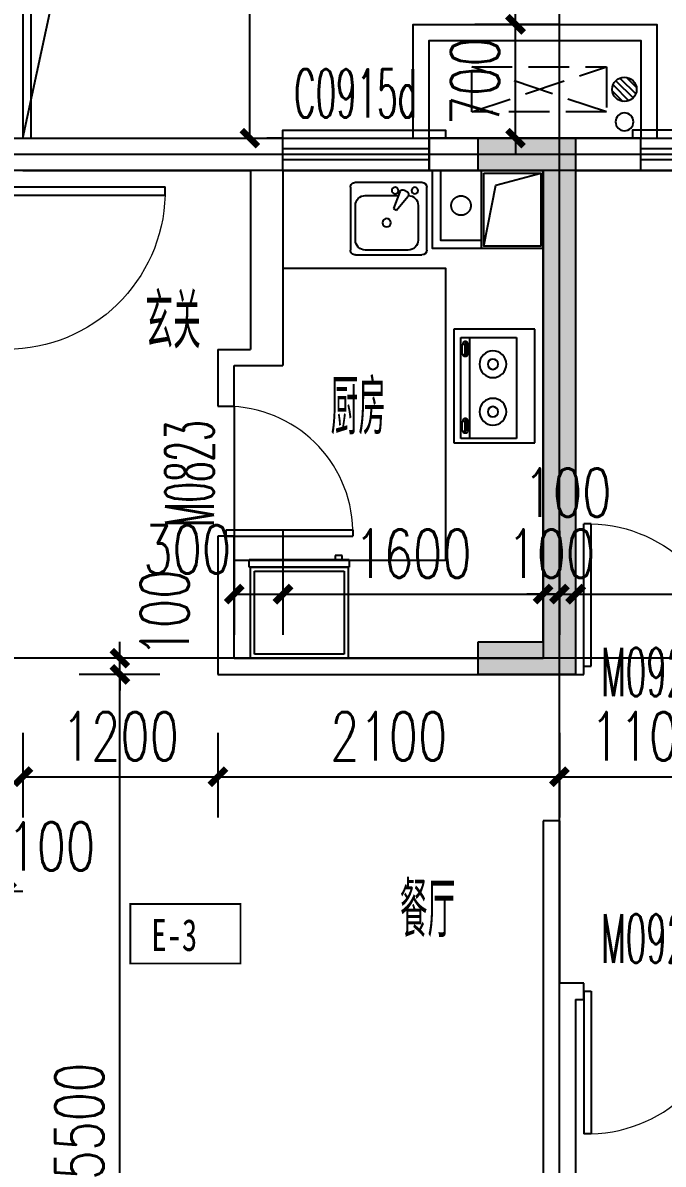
# Model space of a CAD drawing. Extents: x -59851 to 653804, y -249523 to 437614.
# Drawn here: x -37214 to -33276, y 11592 to 18615 of the extents above; entities that cross this region are included whole.
import ezdxf

# ---------------------------------------------------------------- set-up
doc = ezdxf.new("R2010")
doc.units = 0
doc.header["$LTSCALE"] = 1000
doc.header["$MEASUREMENT"] = 0
for name, pattern in [('CONTINOUS', [0]), ('DASH', [0.35, 0.25, -0.1]), ('PS', [3200, 1500, -200, 1500])]:
    doc.linetypes.add(name, pattern=pattern)
for name, color, linetype in [('_S-空调立管', 7, 'Continuous'), ('A-Lvtry（卫生间）', 5, 'Continuous'), ('A-Lvtry（厨房）', 5, 'CONTINOUS'), ('A-洞口', 105, 'Continuous'), ('A-烟气道', 105, 'Continuous'), ('A-空调室外机', 5, 'DASH'), ('A-第三道尺寸线', 105, 'Continuous'), ('A-线脚看线', 9, 'Continuous'), ('DOTE', 16, 'Continuous'), ('NL', 5, 'Continuous'), ('PS', 6, 'PS'), ('PUB_HATCH', 8, 'Continuous'), ('PUB_TEXT', 7, 'Continuous'), ('WALL', 2, 'Continuous'), ('WINDOW', 4, 'Continuous'), ('WINDOW_TEXT', 7, 'Continuous'), ('剪力墙', 6, 'Continuous'), ('户型标示', 7, 'Continuous'), ('栏杆', 142, 'Continuous')]:
    doc.layers.add(name, color=color, linetype=linetype)
doc.layers.add('A-area(算全面积)', color=21, linetype='Continuous', plot=False)
doc.layers.add('A-area(算半面积)', color=23, linetype='Continuous', plot=False)
doc.styles.add('_TCH_DIM_T3', font='SIMPLEX.shx', dxfattribs={"width": 0.705882, "bigfont": 'GBCBIG.shx'})
doc.styles.add('_TCH_WINDOW', font='SIMPLEX.shx', dxfattribs={"width": 0.7, "height": 3.5, "bigfont": 'GBCBIG.shx'})
doc.styles.get("Standard").update_dxf_attribs({"font": 'gbenor.shx', "width": 0.7, "bigfont": 'gbcbig.shx'})
doc.styles.add('黑体', font='simhei.ttf', dxfattribs={"width": 0.7})
doc.dimstyles.new('_TCH_ARCH&&100', dxfattribs={"dimtxt": 297.5, "dimasz": 100, "dimexe": 250, "dimexo": 300, "dimgap": 100, "dimtad": 1, "dimdec": 0, "dimzin": 0, "dimdsep": 46, "dimtxsty": '_TCH_DIM_T3', "dimblk": 'ARCHTICK', "dimcen": 0.09, "dimclrt": 7, "dimazin": 2, "dimtfac": 1, "dimtdec": 0, "dimtix": 1, "dimtmove": 2, "dimatfit": 3, "dimfxl": 0, "dimtolj": 1, "dimtzin": 0, "dimarcsym": 0})

# ---------------------------------------------------------------- blocks, each defined once
blk = doc.blocks.new('jgjlq030328')
at = {"layer": 'PUB_HATCH'}
blk.add_hatch(color=256, dxfattribs=at).paths.add_polyline_path([(-280735, 13911.9), (-280335, 13911.9), (-280335, 16811.9), (-280735, 16811.9), (-280735, 17011.9), (-280135, 17011.9), (-280135, 13711.9), (-280335, 13711.9), (-280735, 13711.9)])
at = {"layer": '剪力墙'}
blk.add_lwpolyline([(-280735, 13911.9), (-280335, 13911.9), (-280335, 16811.9), (-280735, 16811.9), (-280735, 17011.9), (-280135, 17011.9), (-280135, 13711.9), (-280335, 13711.9), (-280735, 13711.9)], close=True, dxfattribs=at)
blk = doc.blocks.new('zhouxianssceng0329')
at = {"layer": 'DOTE'}
for p, q in [((-33913.7, 132089.9), (-33913.7, 156469.4)), ((-3313.7, 143398.2), (-44988.6, 143398.2)), ((5501.3, 143298.2), (-44988.6, 143298.2)), ((5501.3, 140298.2), (-44988.6, 140298.2))]:
    blk.add_line(p, q, dxfattribs=at)
blk = doc.blocks.new('_ArchTick')
at = {"color": 0, "linetype": 'ByBlock', "const_width": 0.4}
blk.add_lwpolyline([(-0.5, -0.5), (0.5, 0.5)], dxfattribs=at)
blk = doc.blocks.new('*D699')
at = {"layer": 'A-第三道尺寸线', "color": 0, "lineweight": -2, "transparency": 16777216}
for p, q in [((-1470.7, 164566.5), (-1470.7, 165151.6)), ((-1370.7, 164566.5), (-1370.7, 165151.6)), ((-1470.7, 164901.6), (-1570.7, 164901.6)), ((-1470.7, 164901.6), (-1370.7, 164901.6)), ((-1370.7, 164901.6), (-1270.7, 164901.6))]:
    blk.add_line(p, q, dxfattribs=at)
at = {"layer": 'Defpoints', "color": 0, "transparency": 16777216}
for p in [(-1370.7, 164901.6), (-1470.7, 164266.5), (-1370.7, 164266.5)]:
    blk.add_point(p, dxfattribs=at)
at = {"layer": 'A-第三道尺寸线', "color": 0, "lineweight": -2, "transparency": 16777216, "xscale": 100, "yscale": 100, "zscale": 100}
blk.add_blockref('_ArchTick', (-1470.7, 164901.6), dxfattribs=at)
at = {"layer": 'A-第三道尺寸线', "color": 0, "lineweight": -2, "transparency": 16777216, "xscale": 100, "yscale": 100, "zscale": 100, "rotation": 180}
blk.add_blockref('_ArchTick', (-1370.7, 164901.6), dxfattribs=at)
at = {"layer": 'A-第三道尺寸线', "color": 7, "transparency": 16777216, "insert": (-1095.7, 165176.6), "char_height": 297.5, "attachment_point": 5, "style": '_TCH_DIM_T3'}
blk.add_mtext('\\A1;100', dxfattribs=at)
blk = doc.blocks.new('zt1')
at = {"layer": 'A-Lvtry（卫生间）', "linetype": 'Continuous'}
for p, q in [((-700, 0), (0, 0)), ((-700, -500), (-700, 0)), ((0, 0), (0, -500)), ((0, -500), (-700, -500))]:
    blk.add_line(p, q, dxfattribs=at)
at = {"layer": 'A-Lvtry（卫生间）'}
for p, q in [((-673.5, -113.1), (-673.5, -455.5)), ((-50.7, -113.1), (-673.5, -113.1)), ((-50.7, -455.5), (-50.7, -113.1)), ((-673.5, -399.8), (-50.7, -399.8)), ((-673.5, -455.5), (-50.7, -455.5)), ((-640.9, -422.1), (-640.8, -433.8)), ((-565.7, -431.5), (-630.4, -431.5)), ((-630.4, -431.5), (-630.4, -448.2)), ((-630.4, -448.2), (-565.7, -448.2)), ((-565.7, -448.2), (-565.7, -431.5)), ((-549.1, -423.2), (-549.1, -433.7)), ((-167.9, -422.1), (-167.8, -433.8)), ((-157.4, -431.5), (-157.4, -448.2)), ((-92.7, -431.5), (-157.4, -431.5)), ((-157.4, -448.2), (-92.7, -448.2)), ((-92.7, -448.2), (-92.7, -431.5)), ((-76.1, -423.2), (-76.1, -433.7))]:
    blk.add_line(p, q, dxfattribs=at)
for points in [[(-549.1, -423.2, 0.259034), (-551, -419.8, 0.076276), (-562.5, -414.9, 0.036515), (-576.1, -412.4, 0.026615), (-594.9, -411.4, 0.026615), (-613.8, -412.4, 0.036515), (-627.3, -414.9, 0.076276), (-638.9, -419.8, 0.259034), (-640.8, -423.2, 0.078462), (-640.6, -424.5, 0.056762)], [(-76.1, -423.2, 0.259034), (-78, -419.8, 0.076276), (-89.5, -414.9, 0.036515), (-103.1, -412.4, 0.026615), (-121.9, -411.4, 0.026615), (-140.8, -412.4, 0.036515), (-154.3, -414.9, 0.076276), (-165.9, -419.8, 0.259034), (-167.8, -423.2, 0.078462), (-167.6, -424.5, 0.056762)], [(-549.1, -433.7, 0.259034), (-551, -430.3, 0.076276), (-562.5, -425.4, 0.036515), (-576.1, -422.9, 0.026615), (-594.9, -421.9, 0.026615), (-613.8, -422.9, 0.036515), (-627.3, -425.4, 0.076276), (-638.9, -430.3, 0.259034), (-640.8, -433.7, 0.259034), (-638.9, -437.2, 0.056762), (-630.4, -441.2, 0.036515)], [(-565.7, -442.9, 0.008736), (-562.5, -442.1, 0.076276), (-551, -437.2, 0.259034), (-549.1, -433.7, 0.259034)], [(-76.1, -433.7, 0.259034), (-78, -430.3, 0.076276), (-89.5, -425.4, 0.036515), (-103.1, -422.9, 0.026615), (-121.9, -421.9, 0.026615), (-140.8, -422.9, 0.036515), (-154.3, -425.4, 0.076276), (-165.9, -430.3, 0.259034), (-167.8, -433.7, 0.259034), (-165.9, -437.2, 0.056762), (-157.4, -441.2, 0.036515)], [(-92.7, -442.9, 0.008736), (-89.5, -442.1, 0.076276), (-78, -437.2, 0.259034), (-76.1, -433.7, 0.259034)]]:
    blk.add_lwpolyline(points, format="xyb", dxfattribs=at)
at = {"layer": 'A-Lvtry（卫生间）', "linetype": 'Continuous'}
for centre, radius in [((-508.4, -258.5), 82.5), ((-215.8, -258.5), 82.5), ((-508.4, -258.5), 31.6), ((-215.8, -258.5), 31.6)]:
    blk.add_circle(centre, radius, dxfattribs=at)
at = {"layer": 'A-Lvtry（卫生间）', "width": 0.8, "flags": 9}
for tag in ['YSIZE', 'XSIZE']:
    blk.add_attdef(tag, (-350, 0), '', height=0.5, dxfattribs=at)
blk = doc.blocks.new('t4')
at = {"layer": 'A-Lvtry（卫生间）'}
for p, q in [((3876545.3, 2552259.6), (3876931.4, 2552259.6)), ((3876514.8, 2551819.5), (3876514.8, 2552229.1)), ((3876819.6, 2552205.6), (3876606.3, 2552205.6)), ((3876961.9, 2552229.1), (3876961.9, 2551819.5)), ((3876545.3, 2552144.6), (3876545.3, 2551880.5)), ((3876790.3, 2552072.2), (3876875.1, 2552142)), ((3876913.8, 2552122.3), (3876905.6, 2552136.5)), ((3876800.4, 2552054.6), (3876790.3, 2552072.2)), ((3876903.3, 2552093.1), (3876800.4, 2552054.6)), ((3876880.6, 2551880.5), (3876880.6, 2552084.6)), ((3876931.4, 2551789), (3876545.3, 2551789)), ((3876606.3, 2551819.5), (3876819.6, 2551819.5))]:
    blk.add_line(p, q, dxfattribs=at)
for centre, major_axis, start_param, end_param in [((3876545.3, 2552229.1), (-21.6, 21.6), -0.785398, 0.785398), ((3876931.4, 2552229.1), (-21.6, 21.6), 3.926991, 5.497787), ((3876606.3, 2552144.6), (-43.1, 43.1), -0.785398, 0.785398), ((3876819.6, 2552144.6), (43.1, 43.1), 5.497787, 7.068583), ((3876911.1, 2552185.3), (-14.4, 14.4), 4.712389, 10.995574), ((3876888, 2552126.3), (14.4, 14.4), 6.021386, 7.757331), ((3876896.2, 2552112.2), (-14.4, 14.4), 2.714645, 4.45059), ((3876713, 2552012.6), (18, 18), 6.283185283897186, 12.56637059107677), ((3876911.1, 2552063.4), (14.4, 14.4), 6.283185283893945, 12.56637059107353), ((3876606.3, 2551880.5), (-43.1, 43.1), 0.785398, 2.356194), ((3876819.6, 2551880.5), (-43.1, 43.1), 2.356194, 3.926991), ((3876545.3, 2551819.5), (21.6, 21.6), 2.356194, 3.926991), ((3876931.4, 2551819.5), (-21.6, 21.6), 2.356194, 3.926991)]:
    blk.add_ellipse(centre, major_axis=major_axis, ratio=1, start_param=start_param, end_param=end_param, dxfattribs=at)
blk = doc.blocks.new('BX1')
at = {"layer": 'A-Lvtry（卫生间）'}
for p, q in [((-560, 8), (-607.7, 8)), ((-607.7, 8), (-607.7, -608)), ((-560, -608), (-560, 8)), ((0, 0), (-560, 0)), ((0, -600), (0, 0)), ((-560, 0), (-560, -600)), ((-24, -24), (-536, -24)), ((-536, -24), (-536, -576)), ((-24, -576), (-24, -24)), ((-631.1, -564.3), (-631.1, -520)), ((-631.1, -520), (-607.7, -520)), ((-607.7, -520), (-607.7, -564.3)), ((-607.7, -564.3), (-631.1, -564.3)), ((-607.7, -608), (-560, -608)), ((-560, -600), (0, -600)), ((-536, -576), (-24, -576))]:
    blk.add_line(p, q, dxfattribs=at)
blk = doc.blocks.new('ktswaj')
at = {"linetype": 'DASH'}
blk.add_lwpolyline([(15990.1, 179082.6), (15990.1, 178253.3), (16268.4, 178253.3), (16268.4, 179082.6)], close=True, dxfattribs=at)
for points in [[(15990.1, 179082.6), (16268.4, 178253.3)], [(15990.1, 178253.3), (16268.4, 179082.6)]]:
    blk.add_lwpolyline(points, dxfattribs=at)
blk = doc.blocks.new('$DorLib2D$00000001')
for p, q in [((0.45, 0.975), (0.5, 0.975)), ((0.45, 0), (0.45, 0.975)), ((0.5, 0), (0.5, 0.975)), ((0.5, 0), (0.45, 0))]:
    blk.add_line(p, q)
at = {"lineweight": 13}
blk.add_arc((0.475, 0), 0.975, 91.46928, 180, dxfattribs=at)
blk = doc.blocks.new('$TCHSYS$WIN2D')
for p, q in [((-0.5, 0.5), (0.5, 0.5)), ((-0.5, 0.5), (-0.5, -0.5)), ((0.5, 0.5), (0.5, -0.5)), ((0.5, 0.1667), (-0.5, 0.1667)), ((0.5, -0.1667), (-0.5, -0.1667)), ((-0.5, -0.5), (0.5, -0.5))]:
    blk.add_line(p, q)
blk = doc.blocks.new('*D721')
at = {"layer": 'A-第三道尺寸线', "color": 0, "lineweight": -2, "transparency": 16777216}
for p, q in [((5804.3, 166334.8), (5804.3, 166434.8)), ((6050.3, 166334.8), (5554.3, 166334.8)), ((5804.3, 166234.8), (5804.3, 166334.8)), ((6050.3, 166234.8), (5554.3, 166234.8)), ((5804.3, 166234.8), (5804.3, 166134.8))]:
    blk.add_line(p, q, dxfattribs=at)
at = {"layer": 'Defpoints', "color": 0, "transparency": 16777216}
for p in [(5804.3, 166334.8), (6350.3, 166334.8), (6350.3, 166234.8)]:
    blk.add_point(p, dxfattribs=at)
at = {"layer": 'A-第三道尺寸线', "color": 0, "lineweight": -2, "transparency": 16777216, "xscale": 100, "yscale": 100, "zscale": 100}
for p, rotation in [((5804.3, 166334.8), 270), ((5804.3, 166234.8), 90)]:
    blk.add_blockref('_ArchTick', p, dxfattribs=dict(at, rotation=rotation))
at = {"layer": 'A-第三道尺寸线', "color": 7, "transparency": 16777216, "insert": (6079.3, 166609.8), "char_height": 297.5, "attachment_point": 5, "rotation": 90, "style": '_TCH_DIM_T3'}
blk.add_mtext('\\A1;100', dxfattribs=at)
blk = doc.blocks.new('*D722')
at = {"layer": 'A-第三道尺寸线', "color": 0, "lineweight": -2, "transparency": 16777216}
for p, q in [((6050.3, 166234.8), (5554.3, 166234.8)), ((5804.3, 160734.8), (5804.3, 166234.8)), ((6050.3, 160734.8), (5554.3, 160734.8))]:
    blk.add_line(p, q, dxfattribs=at)
at = {"layer": 'Defpoints', "color": 0, "transparency": 16777216}
for p in [(5804.3, 166234.8), (6350.3, 166234.8), (6350.3, 160734.8)]:
    blk.add_point(p, dxfattribs=at)
at = {"layer": 'A-第三道尺寸线', "color": 0, "lineweight": -2, "transparency": 16777216, "xscale": 100, "yscale": 100, "zscale": 100}
for p, rotation in [((5804.3, 166234.8), 90), ((5804.3, 160734.8), 270)]:
    blk.add_blockref('_ArchTick', p, dxfattribs=dict(at, rotation=rotation))
at = {"layer": 'A-第三道尺寸线', "color": 7, "transparency": 16777216, "insert": (5555.6, 163484.8), "char_height": 297.5, "attachment_point": 5, "rotation": 90, "style": '_TCH_DIM_T3'}
blk.add_mtext('\\A1;5500', dxfattribs=at)
blk = doc.blocks.new('*D730')
at = {"layer": 'A-第三道尺寸线', "color": 0, "lineweight": -2, "transparency": 16777216}
for p, q in [((8507.6, 165876.3), (8507.6, 165355.1)), ((9607.6, 165876.3), (9607.6, 165355.1)), ((8507.6, 165605.1), (9607.6, 165605.1))]:
    blk.add_line(p, q, dxfattribs=at)
at = {"layer": 'Defpoints', "color": 0, "transparency": 16777216}
for p in [(8507.6, 166176.3), (9607.6, 166176.3), (9607.6, 165605.1)]:
    blk.add_point(p, dxfattribs=at)
at = {"layer": 'A-第三道尺寸线', "color": 0, "lineweight": -2, "transparency": 16777216, "xscale": 100, "yscale": 100, "zscale": 100, "rotation": 180}
blk.add_blockref('_ArchTick', (8507.6, 165605.1), dxfattribs=at)
at = {"layer": 'A-第三道尺寸线', "color": 0, "lineweight": -2, "transparency": 16777216, "xscale": 100, "yscale": 100, "zscale": 100}
blk.add_blockref('_ArchTick', (9607.6, 165605.1), dxfattribs=at)
at = {"layer": 'A-第三道尺寸线', "color": 7, "transparency": 16777216, "insert": (9057.6, 165853.8), "char_height": 297.5, "attachment_point": 5, "style": '_TCH_DIM_T3'}
blk.add_mtext('\\A1;1100', dxfattribs=at)
blk = doc.blocks.new('*D731')
at = {"layer": 'A-第三道尺寸线', "color": 0, "lineweight": -2, "transparency": 16777216}
for p, q in [((6407.6, 165876.3), (6407.6, 165355.1)), ((8507.6, 165876.3), (8507.6, 165355.1)), ((6407.6, 165605.1), (8507.6, 165605.1))]:
    blk.add_line(p, q, dxfattribs=at)
at = {"layer": 'Defpoints', "color": 0, "transparency": 16777216}
for p in [(6407.6, 166176.3), (8507.6, 166176.3), (8507.6, 165605.1)]:
    blk.add_point(p, dxfattribs=at)
at = {"layer": 'A-第三道尺寸线', "color": 0, "lineweight": -2, "transparency": 16777216, "xscale": 100, "yscale": 100, "zscale": 100, "rotation": 180}
blk.add_blockref('_ArchTick', (6407.6, 165605.1), dxfattribs=at)
at = {"layer": 'A-第三道尺寸线', "color": 0, "lineweight": -2, "transparency": 16777216, "xscale": 100, "yscale": 100, "zscale": 100}
blk.add_blockref('_ArchTick', (8507.6, 165605.1), dxfattribs=at)
at = {"layer": 'A-第三道尺寸线', "color": 7, "transparency": 16777216, "insert": (7457.6, 165853.8), "char_height": 297.5, "attachment_point": 5, "style": '_TCH_DIM_T3'}
blk.add_mtext('\\A1;2100', dxfattribs=at)
blk = doc.blocks.new('*D732')
at = {"layer": 'A-第三道尺寸线', "color": 0, "lineweight": -2, "transparency": 16777216}
for p, q in [((5207.6, 165876.3), (5207.6, 165355.1)), ((6407.6, 165876.3), (6407.6, 165355.1)), ((5207.6, 165605.1), (6407.6, 165605.1))]:
    blk.add_line(p, q, dxfattribs=at)
at = {"layer": 'Defpoints', "color": 0, "transparency": 16777216}
for p in [(5207.6, 166176.3), (6407.6, 166176.3), (6407.6, 165605.1)]:
    blk.add_point(p, dxfattribs=at)
at = {"layer": 'A-第三道尺寸线', "color": 0, "lineweight": -2, "transparency": 16777216, "xscale": 100, "yscale": 100, "zscale": 100, "rotation": 180}
blk.add_blockref('_ArchTick', (5207.6, 165605.1), dxfattribs=at)
at = {"layer": 'A-第三道尺寸线', "color": 0, "lineweight": -2, "transparency": 16777216, "xscale": 100, "yscale": 100, "zscale": 100}
blk.add_blockref('_ArchTick', (6407.6, 165605.1), dxfattribs=at)
at = {"layer": 'A-第三道尺寸线', "color": 7, "transparency": 16777216, "insert": (5807.6, 165853.8), "char_height": 297.5, "attachment_point": 5, "style": '_TCH_DIM_T3'}
blk.add_mtext('\\A1;1200', dxfattribs=at)
blk = doc.blocks.new('*D734')
at = {"layer": 'A-第三道尺寸线', "color": 0, "lineweight": -2, "transparency": 16777216}
for p, q in [((6507.6, 167117.3), (6507.6, 166479.1)), ((6807.6, 167117.3), (6807.6, 166479.1)), ((6507.6, 166729.1), (6807.6, 166729.1))]:
    blk.add_line(p, q, dxfattribs=at)
at = {"layer": 'Defpoints', "color": 0, "transparency": 16777216}
for p in [(6507.6, 167417.3), (6807.6, 167417.3), (6807.6, 166729.1)]:
    blk.add_point(p, dxfattribs=at)
at = {"layer": 'A-第三道尺寸线', "color": 0, "lineweight": -2, "transparency": 16777216, "xscale": 100, "yscale": 100, "zscale": 100, "rotation": 180}
blk.add_blockref('_ArchTick', (6507.6, 166729.1), dxfattribs=at)
at = {"layer": 'A-第三道尺寸线', "color": 0, "lineweight": -2, "transparency": 16777216, "xscale": 100, "yscale": 100, "zscale": 100}
blk.add_blockref('_ArchTick', (6807.6, 166729.1), dxfattribs=at)
at = {"layer": 'A-第三道尺寸线', "color": 7, "transparency": 16777216, "insert": (6218.6, 167004.1), "char_height": 297.5, "attachment_point": 5, "style": '_TCH_DIM_T3'}
blk.add_mtext('\\A1;300', dxfattribs=at)
blk = doc.blocks.new('*D735')
at = {"layer": 'A-第三道尺寸线', "color": 0, "lineweight": -2, "transparency": 16777216}
for p, q in [((6807.6, 167117.3), (6807.6, 166479.1)), ((8407.6, 167117.3), (8407.6, 166479.1)), ((6807.6, 166729.1), (8407.6, 166729.1))]:
    blk.add_line(p, q, dxfattribs=at)
at = {"layer": 'Defpoints', "color": 0, "transparency": 16777216}
for p in [(6807.6, 167417.3), (8407.6, 167417.3), (8407.6, 166729.1)]:
    blk.add_point(p, dxfattribs=at)
at = {"layer": 'A-第三道尺寸线', "color": 0, "lineweight": -2, "transparency": 16777216, "xscale": 100, "yscale": 100, "zscale": 100, "rotation": 180}
blk.add_blockref('_ArchTick', (6807.6, 166729.1), dxfattribs=at)
at = {"layer": 'A-第三道尺寸线', "color": 0, "lineweight": -2, "transparency": 16777216, "xscale": 100, "yscale": 100, "zscale": 100}
blk.add_blockref('_ArchTick', (8407.6, 166729.1), dxfattribs=at)
at = {"layer": 'A-第三道尺寸线', "color": 7, "transparency": 16777216, "insert": (7607.6, 166977.8), "char_height": 297.5, "attachment_point": 5, "style": '_TCH_DIM_T3'}
blk.add_mtext('\\A1;1600', dxfattribs=at)
blk = doc.blocks.new('*D736')
at = {"layer": 'A-第三道尺寸线', "color": 0, "lineweight": -2, "transparency": 16777216}
for p, q in [((8407.6, 167117.3), (8407.6, 166479.1)), ((8507.6, 167117.3), (8507.6, 166479.1)), ((8407.6, 166729.1), (8307.6, 166729.1)), ((8407.6, 166729.1), (8507.6, 166729.1)), ((8507.6, 166729.1), (8607.6, 166729.1))]:
    blk.add_line(p, q, dxfattribs=at)
at = {"layer": 'Defpoints', "color": 0, "transparency": 16777216}
for p in [(8407.6, 167417.3), (8507.6, 167417.3), (8507.6, 166729.1)]:
    blk.add_point(p, dxfattribs=at)
at = {"layer": 'A-第三道尺寸线', "color": 0, "lineweight": -2, "transparency": 16777216, "xscale": 100, "yscale": 100, "zscale": 100}
blk.add_blockref('_ArchTick', (8407.6, 166729.1), dxfattribs=at)
at = {"layer": 'A-第三道尺寸线', "color": 0, "lineweight": -2, "transparency": 16777216, "xscale": 100, "yscale": 100, "zscale": 100, "rotation": 180}
blk.add_blockref('_ArchTick', (8507.6, 166729.1), dxfattribs=at)
at = {"layer": 'A-第三道尺寸线', "color": 7, "transparency": 16777216, "insert": (8457.6, 166977.8), "char_height": 297.5, "attachment_point": 5, "style": '_TCH_DIM_T3'}
blk.add_mtext('\\A1;100', dxfattribs=at)
blk = doc.blocks.new('*D737')
at = {"layer": 'A-第三道尺寸线', "color": 0, "lineweight": -2, "transparency": 16777216}
for p, q in [((8507.6, 167117.3), (8507.6, 166479.1)), ((8607.6, 167117.3), (8607.6, 166479.1)), ((8507.6, 166729.1), (8407.6, 166729.1)), ((8507.6, 166729.1), (8607.6, 166729.1)), ((8607.6, 166729.1), (8707.6, 166729.1))]:
    blk.add_line(p, q, dxfattribs=at)
at = {"layer": 'Defpoints', "color": 0, "transparency": 16777216}
for p in [(8507.6, 167417.3), (8607.6, 167417.3), (8607.6, 166729.1)]:
    blk.add_point(p, dxfattribs=at)
at = {"layer": 'A-第三道尺寸线', "color": 0, "lineweight": -2, "transparency": 16777216, "xscale": 100, "yscale": 100, "zscale": 100}
blk.add_blockref('_ArchTick', (8507.6, 166729.1), dxfattribs=at)
at = {"layer": 'A-第三道尺寸线', "color": 0, "lineweight": -2, "transparency": 16777216, "xscale": 100, "yscale": 100, "zscale": 100, "rotation": 180}
blk.add_blockref('_ArchTick', (8607.6, 166729.1), dxfattribs=at)
at = {"layer": 'A-第三道尺寸线', "color": 7, "transparency": 16777216, "insert": (8557.6, 167354.1), "char_height": 297.5, "attachment_point": 5, "style": '_TCH_DIM_T3'}
blk.add_mtext('\\A1;100', dxfattribs=at)
blk = doc.blocks.new('*D738')
at = {"layer": 'A-第三道尺寸线', "color": 0, "lineweight": -2, "transparency": 16777216}
for p, q in [((8607.6, 167117.3), (8607.6, 166479.1)), ((11007.6, 167117.3), (11007.6, 166479.1)), ((8607.6, 166729.1), (11007.6, 166729.1))]:
    blk.add_line(p, q, dxfattribs=at)
at = {"layer": 'Defpoints', "color": 0, "transparency": 16777216}
for p in [(8607.6, 167417.3), (11007.6, 167417.3), (11007.6, 166729.1)]:
    blk.add_point(p, dxfattribs=at)
at = {"layer": 'A-第三道尺寸线', "color": 0, "lineweight": -2, "transparency": 16777216, "xscale": 100, "yscale": 100, "zscale": 100, "rotation": 180}
blk.add_blockref('_ArchTick', (8607.6, 166729.1), dxfattribs=at)
at = {"layer": 'A-第三道尺寸线', "color": 0, "lineweight": -2, "transparency": 16777216, "xscale": 100, "yscale": 100, "zscale": 100}
blk.add_blockref('_ArchTick', (11007.6, 166729.1), dxfattribs=at)
at = {"layer": 'A-第三道尺寸线', "color": 7, "transparency": 16777216, "insert": (9807.6, 166977.8), "char_height": 297.5, "attachment_point": 5, "style": '_TCH_DIM_T3'}
blk.add_mtext('\\A1;2400', dxfattribs=at)
blk = doc.blocks.new('ssxianjiao0329')
at = {"layer": 'A-线脚看线'}
for points in [[(-37163.7, 146998.2), (-37163.7, 143498.2)], [(-35613.8, 143498.2), (-35613.8, 143548.2), (-34613.8, 143548.2), (-34613.8, 143498.2)], [(-31863.7, 143498.2), (-31863.7, 143548.2), (-33463.7, 143548.2), (-33463.7, 143498.2)]]:
    blk.add_lwpolyline(points, dxfattribs=at)
blk = doc.blocks.new('hhhhxintongqutong0329')
at = {"layer": 'A-area(算全面积)'}
blk.add_lwpolyline([(-37213.7, 20182.6), (-37213.7, 20182.6), (-37213.7, 20182.6), (-37213.7, 16782.6), (-34663.7, 16782.6), (-34663.7, 16782.6), (-33413.7, 16782.6), (-33413.7, 16782.6), (-31813.7, 16782.6), (-31813.7, 16982.6), (-31213.7, 16982.6), (-31213.7, 13682.6), (-29813.7, 13682.6), (-29813.7, 16982.6), (-29213.7, 16982.6), (-29213.7, 16782.6), (-27713.6, 16782.6), (-27713.6, 16782.6), (-26463.7, 16782.6), (-26463.7, 16782.6), (-25563.6, 16782.6), (-25563.7, 18382.6), (-22113.7, 18382.6), (-22113.7, 20182.6)], close=True, dxfattribs=at)
blk = doc.blocks.new('_LV13')
at = {"color": 0}
for p, q in [((-0.071, 0.495), (-0.495, 0.071)), ((0.183, 0.465), (-0.465, -0.183)), ((0.354, 0.354), (-0.354, -0.354)), ((0.465, 0.183), (-0.183, -0.465)), ((0.495, -0.071), (0.071, -0.495))]:
    blk.add_line(p, q, dxfattribs=at)
blk.add_circle((0, 0), 0.5)
blk = doc.blocks.new('e330505')
at = {"layer": '_S-空调立管'}
blk.add_lwpolyline([(-33513.8, 146743.4, 1), (-33513.8, 146633.4, 1)], format="xyb", close=True, dxfattribs=at)
at = {"layer": 'NL', "ltscale": 0.5, "extrusion": (0, 0, -1), "xscale": -150, "yscale": 150, "zscale": -150, "rotation": 270}
blk.add_blockref('_LV13', (33513.8, 146888.4), dxfattribs=at)
blk = doc.blocks.new('*D1151')
at = {"layer": 'A-第三道尺寸线', "color": 0, "lineweight": -2, "transparency": 16777216}
for p, q in [((-34183.6, 18605.7), (-34183.6, 18705.7)), ((-33913.8, 18605.7), (-34433.6, 18605.7)), ((-34183.6, 17905.7), (-34183.6, 18605.7)), ((-33913.8, 17905.7), (-34433.6, 17905.7)), ((-34183.6, 17905.7), (-34183.6, 17805.7))]:
    blk.add_line(p, q, dxfattribs=at)
at = {"layer": 'Defpoints', "color": 0, "transparency": 16777216}
for p in [(-34183.6, 18605.7), (-33613.8, 18605.7), (-33613.8, 17905.7)]:
    blk.add_point(p, dxfattribs=at)
at = {"layer": 'A-第三道尺寸线', "color": 0, "lineweight": -2, "transparency": 16777216, "xscale": 100, "yscale": 100, "zscale": 100}
for p, rotation in [((-34183.6, 18605.7), 270), ((-34183.6, 17905.7), 90)]:
    blk.add_blockref('_ArchTick', p, dxfattribs=dict(at, rotation=rotation))
at = {"layer": 'A-第三道尺寸线', "color": 7, "transparency": 16777216, "insert": (-34432.3, 18255.7), "char_height": 297.5, "attachment_point": 5, "rotation": 90, "style": '_TCH_DIM_T3'}
blk.add_mtext('\\A1;700', dxfattribs=at)
blk = doc.blocks.new('*D1234')
at = {"layer": 'A-第三道尺寸线', "color": 0, "lineweight": -2, "transparency": 16777216}
for p, q in [((-36298.7, 21305.7), (-35567.5, 21305.7)), ((-35817.5, 17905.7), (-35817.5, 21305.7)), ((-36298.7, 17905.7), (-35567.5, 17905.7))]:
    blk.add_line(p, q, dxfattribs=at)
at = {"layer": 'Defpoints', "color": 0, "transparency": 16777216}
for p in [(-36598.7, 21305.7), (-35817.5, 21305.7), (-36598.7, 17905.7)]:
    blk.add_point(p, dxfattribs=at)
at = {"layer": 'A-第三道尺寸线', "color": 0, "lineweight": -2, "transparency": 16777216, "xscale": 100, "yscale": 100, "zscale": 100}
for p, rotation in [((-35817.5, 21305.7), 90), ((-35817.5, 17905.7), 270)]:
    blk.add_blockref('_ArchTick', p, dxfattribs=dict(at, rotation=rotation))
at = {"layer": 'A-第三道尺寸线', "color": 7, "transparency": 16777216, "insert": (-36066.2, 19605.7), "char_height": 297.5, "attachment_point": 5, "rotation": 90, "style": '_TCH_DIM_T3'}
blk.add_mtext('\\A1;3400', dxfattribs=at)
blk = doc.blocks.new('a2huxing0322')
at = {"layer": 'A-第三道尺寸线'}
dim = blk.add_linear_dim(base=(-1370.7, 164901.6), p1=(-1470.7, 164266.5), p2=(-1370.7, 164266.5), angle=0, dimstyle='_TCH_ARCH&&100', dxfattribs=at)
dim.commit()
dim.dimension.update_dxf_attribs({"geometry": '*D699', "text_midpoint": (-1095.7, 165176.6), "dimtype": 129})
blk = doc.blocks.new('a3huxing0323')
at = {"layer": 'A-Lvtry（厨房）', "ltscale": 3}
blk.add_lwpolyline([(6807.5, 168734.8), (7807.5, 168734.8), (7807.5, 166934.8), (6507.5, 166934.8)], dxfattribs=at)
at = {"layer": 'A-烟气道'}
for points in [[(8027.6, 169334.8), (8407.6, 169334.8), (8407.6, 168854.8), (8027.6, 168854.8)], [(8042.6, 169319.8), (8392.6, 169319.8), (8392.6, 168869.8), (8042.6, 168869.8)]]:
    blk.add_lwpolyline(points, close=True, dxfattribs=at)
blk.add_lwpolyline([(8042.6, 168869.8), (8116, 169245.7), (8392.6, 169319.8)], dxfattribs=at)
at = {"layer": 'PS', "ltscale": 0.5}
blk.add_circle((7902.6, 169119.8), 60, dxfattribs=at)
at = {"layer": 'WALL'}
for p, q in [((5007.6, 169534.8), (6707.6, 169534.8)), ((6807.6, 169534.8), (6707.6, 169534.8)), ((6807.6, 169334.8), (6807.6, 169534.8)), ((8507.6, 169534.8), (7707.6, 169534.8)), ((7707.6, 169534.8), (7707.6, 169334.8)), ((9007.6, 169534.8), (8507.6, 169534.8)), ((9007.6, 169334.8), (9007.6, 169534.8)), ((5207.6, 169334.8), (6607.6, 169334.8)), ((6607.6, 169334.8), (6607.6, 168234.8)), ((6807.6, 169334.8), (6807.6, 168134.8)), ((7707.6, 169334.8), (8407.6, 169334.8)), ((8407.6, 169334.8), (8407.6, 166334.8)), ((8607.6, 169334.8), (8607.6, 166334.8)), ((8607.6, 169334.8), (9007.6, 169334.8)), ((6407.6, 168234.8), (6607.6, 168234.8)), ((6407.6, 168234.8), (6407.6, 167884.8)), ((6507.6, 168134.8), (6807.6, 168134.8)), ((6507.6, 167884.8), (6507.6, 168134.8)), ((6407.6, 167884.8), (6507.6, 167884.8)), ((6507.6, 167084.8), (6407.6, 167084.8)), ((6407.6, 167084.8), (6407.6, 166234.8)), ((6507.6, 166334.8), (6507.6, 167084.8)), ((6507.6, 166334.8), (8407.6, 166334.8)), ((8657.6, 166334.8), (8607.6, 166334.8)), ((8657.6, 166234.8), (8657.6, 166334.8)), ((6407.6, 166234.8), (8507.6, 166234.8)), ((8507.6, 166234.8), (8657.6, 166234.8)), ((8407.6, 165334.8), (8407.6, 164334.8)), ((8507.6, 165334.8), (8407.6, 165334.8)), ((8507.6, 165334.8), (8507.6, 164334.8)), ((8407.6, 164334.8), (8407.6, 160734.8)), ((8657.6, 164334.8), (8507.6, 164334.8)), ((8657.6, 164234.8), (8657.6, 164334.8)), ((8607.6, 164234.8), (8657.6, 164234.8)), ((8607.6, 164234.8), (8607.6, 160734.8))]:
    blk.add_line(p, q, dxfattribs=at)
for points in [[(8027.6, 168854.8), (7727.6, 168854.8), (7727.6, 169334.8)], [(8027.6, 168904.8), (7777.6, 168904.8), (7777.6, 169334.8)]]:
    blk.add_lwpolyline(points, dxfattribs=at)
at = {"layer": 'WINDOW'}
blk.add_line((6507.6, 167884.8), (6507.6, 167084.8), dxfattribs=at)
at = {"layer": '户型标示', "color": 2, "const_width": 11.2}
blk.add_lwpolyline([(6546.4, 164821.9), (5868.7, 164821.9), (5868.7, 164455.5), (6546.4, 164455.5)], close=True, dxfattribs=at)
at = {"layer": '栏杆'}
for points in [[(7607.6, 169534.8), (7607.6, 170234.8), (9107.6, 170234.8), (9107.6, 169534.8)], [(7707.6, 169534.8), (7707.6, 170134.8), (9007.6, 170134.8), (9007.6, 169534.8)]]:
    blk.add_lwpolyline(points, dxfattribs=at)
at = {"layer": 'A-Lvtry（厨房）', "extrusion": (0, 0, -1), "zscale": -1, "rotation": 90}
blk.add_blockref('t4', (2544566.8, -3707699.1), dxfattribs=at)
at = {"layer": 'A-Lvtry（厨房）', "extrusion": (-1.08889e-08, -3.92285e-11, -1), "zscale": -1.000000000000011}
for name, p, rotation in [('zt1', (-8357.3, 168359.4), 90.00000133402135), ('BX1', (-6607.5, 166334.8), 270)]:
    blk.add_blockref(name, p, dxfattribs=dict(at, rotation=rotation))
at = {"layer": 'A-空调室外机', "extrusion": (0, 0, -1), "zscale": -1, "rotation": 90}
blk.add_blockref('ktswaj', (170285.3, 153705.5), dxfattribs=at)
at = {"layer": 'WINDOW'}
ref = blk.add_blockref('$TCHSYS$WIN2D', (7257.6, 169434.8), dxfattribs=dict(at, xscale=-900, yscale=200, zscale=900, rotation=180))
ref.add_attrib('A', 'C0915d', (6876.1, 169661), dxfattribs={"layer": 'WINDOW_TEXT', "height": 297.5, "style": '_TCH_WINDOW', "width": 0.494118})
ref = blk.add_blockref('$TCHSYS$WIN2D', (9757.6, 169434.8), dxfattribs=dict(at, xscale=-1500, yscale=200, zscale=1500, rotation=180))
ref.add_attrib('A', 'C1515b', (9390.1, 169661), dxfattribs={"layer": 'WINDOW_TEXT', "height": 297.5, "style": '_TCH_WINDOW', "width": 0.494118})
ref = blk.add_blockref('$DorLib2D$00000001', (5107.6, 168734.8), dxfattribs=dict(at, xscale=-1000, yscale=1000, zscale=-1000, rotation=270))
ref.add_attrib('A', 'FDM1023', (4981.4, 168269.3), dxfattribs={"layer": 'WINDOW_TEXT', "height": 297.5, "rotation": 90, "style": '_TCH_WINDOW', "width": 0.494118})
ref = blk.add_blockref('$DorLib2D$00000001', (6457.6, 167484.8), dxfattribs=dict(at, xscale=800, yscale=800, zscale=800, rotation=270))
ref.add_attrib('A', 'M0823', (6381.4, 167141.8), dxfattribs={"layer": 'WINDOW_TEXT', "height": 297.5, "rotation": 90, "style": '_TCH_WINDOW', "width": 0.494118})
ref = blk.add_blockref('$DorLib2D$00000001', (9107.6, 166284.8), dxfattribs=dict(at, xscale=-900, yscale=900, zscale=-900))
ref.add_attrib('A', 'M0923', (8764.6, 166100.8), dxfattribs={"layer": 'WINDOW_TEXT', "height": 297.5, "style": '_TCH_WINDOW', "width": 0.494118})
ref = blk.add_blockref('$DorLib2D$00000001', (9107.6, 164284.8), dxfattribs=dict(at, xscale=900, yscale=900, zscale=-900, rotation=180))
ref.add_attrib('A', 'M0923', (8764.6, 164461), dxfattribs={"layer": 'WINDOW_TEXT', "height": 297.5, "style": '_TCH_WINDOW', "width": 0.494118})
at = {"layer": 'PUB_TEXT', "width": 0.7}
for s, p in [('玄关', (5961.5, 168239)), ('厨房', (7100.7, 167710.8)), ('餐厅', (7526.5, 164617.4))]:
    blk.add_text(s, height=337.59, dxfattribs=at).set_placement(p)
at = {"layer": '户型标示', "color": 2, "style": '黑体', "width": 0.7}
blk.add_text('E-3', height=197.15, dxfattribs=at).set_placement((5998.4, 164532.8))
at = {"layer": 'A-第三道尺寸线'}
for base, p1, p2, angle, picture, middle in [((8607.6, 166729.1), (8507.6, 167417.3), (8607.6, 167417.3), 0, '*D737', (8557.6, 167354.1)), ((6807.6, 166729.1), (6507.6, 167417.3), (6807.6, 167417.3), 0, '*D734', (6218.6, 167004.1)), ((5804.3, 166334.8), (6350.3, 166234.8), (6350.3, 166334.8), 90, '*D721', (6079.3, 166609.8))]:
    dim = blk.add_linear_dim(base=base, p1=p1, p2=p2, angle=angle, dimstyle='_TCH_ARCH&&100', dxfattribs=at)
    dim.commit()
    dim.dimension.update_dxf_attribs({"geometry": picture, "text_midpoint": middle, "dimtype": 129})
for p1, p2, distance, picture, middle in [((6807.6, 167417.3), (8407.6, 167417.3), -688.2, '*D735', (7607.6, 166977.8)), ((8407.6, 167417.3), (8507.6, 167417.3), -688.2, '*D736', (8457.6, 166977.8)), ((8607.6, 167417.3), (11007.6, 167417.3), -688.2, '*D738', (9807.6, 166977.8)), ((6350.3, 160734.8), (6350.3, 166234.8), 546, '*D722', (5555.6, 163484.8)), ((5207.6, 166176.3), (6407.6, 166176.3), -571.2, '*D732', (5807.6, 165853.8)), ((6407.6, 166176.3), (8507.6, 166176.3), -571.2, '*D731', (7457.6, 165853.8)), ((8507.6, 166176.3), (9607.6, 166176.3), -571.2, '*D730', (9057.6, 165853.8))]:
    dim = blk.add_aligned_dim(p1=p1, p2=p2, distance=distance, dimstyle='_TCH_ARCH&&100', dxfattribs=at)
    dim.commit()
    dim.dimension.update_dxf_attribs({"geometry": picture, "text_midpoint": middle})

msp = doc.modelspace()

# ---------------------------------------------------------------- block references
msp.add_blockref('zhouxianssceng0329', (0, -125592.5))
at = {"layer": '剪力墙'}
msp.add_blockref('jgjlq030328', (246321.3, 893.8, 0), dxfattribs=at)

# ---------------------------------------------------------------- next in the draw order: block references
msp.add_blockref('a2huxing0322', (-35943, -151629.1))

# ---------------------------------------------------------------- next in the draw order: block references
msp.add_blockref('a3huxing0323', (-42421.3, -151629.1))

# ---------------------------------------------------------------- next in the draw order: linework, layer by layer
at = {"layer": 'A-洞口'}
msp.add_lwpolyline([(-37213.7, 17905.7), (-36594.5, 20783.2), (-22163.7, 21305.7)], dxfattribs=at)

# ---------------------------------------------------------------- next in the draw order: block references
for name, p in [('ssxianjiao0329', (0, -125592.5)), ('hhhhxintongqutong0329', (0, 1123.1))]:
    msp.add_blockref(name, p)
at = {"layer": 'A-area(算半面积)'}
msp.add_blockref('e330505', (0, -128682.6), dxfattribs=at)

# ---------------------------------------------------------------- next in the draw order: dimensions: what is measured, and where the dimension line sits
at = {"layer": 'A-第三道尺寸线'}
for p1, p2, distance, picture, middle in [((-36598.7, 17905.7), (-36598.7, 21305.7), -781.2, '*D1234', (-36066.2, 19605.7)), ((-33613.8, 17905.7), (-33613.8, 18605.7), 569.8, '*D1151', (-34432.3, 18255.7))]:
    dim = msp.add_aligned_dim(p1=p1, p2=p2, distance=distance, dimstyle='_TCH_ARCH&&100', dxfattribs=at)
    dim.commit()
    dim.dimension.update_dxf_attribs({"geometry": picture, "text_midpoint": middle})

doc.saveas('drawing.dxf')
